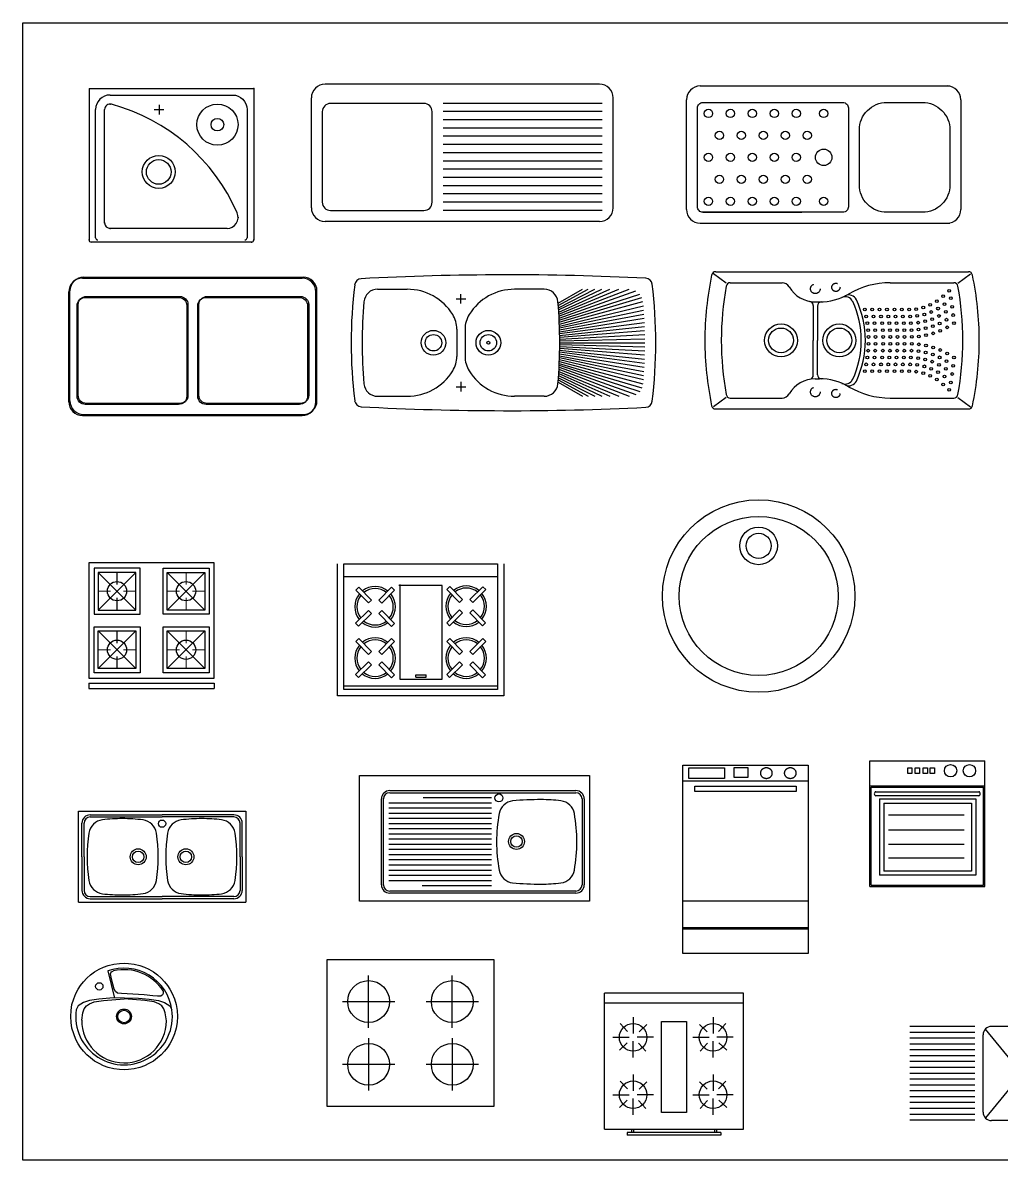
# Model space of a CAD drawing. Header units: millimetres. Extents: x 0.9 to 9.51, y 0.15 to 5.58.
# Drawn here: x 0.9 to 5.58, y 0.15 to 5.58 of the extents above; entities that cross this region are included whole.
import ezdxf

# ---------------------------------------------------------------- set-up
doc = ezdxf.new("R2010")
doc.units = ezdxf.units.MM
doc.linetypes.add('CACHE2', pattern=[0.1875, 0.125, -0.0625])

# ---------------------------------------------------------------- blocks, each defined once
blk = doc.blocks.new('A$C4BDF43E4')
for p, q in [((0, 0.435), (0.8, 0.435)), ((0, 0), (0, 0.435)), ((0.8, 0.435), (0.8, 0)), ((0.057, 0.418), (0.4, 0.418)), ((0.057, 0.408), (0.4, 0.408)), ((0.743, 0.418), (0.4, 0.418)), ((0.743, 0.408), (0.4, 0.408)), ((0.017, 0.2175), (0.017, 0.378)), ((0.027, 0.2175), (0.027, 0.378)), ((0.773, 0.2175), (0.773, 0.378)), ((0.783, 0.2175), (0.783, 0.378)), ((0.017, 0.2175), (0.017, 0.057)), ((0.027, 0.2175), (0.027, 0.057)), ((0.773, 0.2175), (0.773, 0.057)), ((0.783, 0.2175), (0.783, 0.057)), ((0, 0), (0.8, 0)), ((0.057, 0.027), (0.4, 0.027)), ((0.057, 0.017), (0.4, 0.017)), ((0.743, 0.027), (0.4, 0.027)), ((0.743, 0.017), (0.4, 0.017))]:
    blk.add_line(p, q)
for centre, radius in [((0.4, 0.3758), 0.0175), ((0.286, 0.2175), 0.038), ((0.286, 0.2175), 0.0275), ((0.514, 0.2175), 0.038), ((0.514, 0.2175), 0.0275)]:
    blk.add_circle(centre, radius)
for centre, radius, start, end in [((0.057, 0.378), 0.04, 90, 180), ((0.057, 0.378), 0.03, 90, 180), ((0.1248, 0.3196), 0.075, 97.2543, 171.3003), ((0.21, -0.35), 0.75, 90, 97.2543), ((0.21, -0.35), 0.75, 82.3964, 90), ((0.2993, 0.3191), 0.075, 8.654, 82.3964), ((0.5007, 0.3191), 0.075, 97.6036, 171.346), ((0.59, -0.35), 0.75, 90, 97.6036), ((0.59, -0.35), 0.75, 82.7457, 90), ((0.6752, 0.3196), 0.075, 8.6997, 82.7457), ((0.743, 0.378), 0.04, 0, 90), ((0.743, 0.378), 0.03, 0, 90), ((0.792, 0.2175), 0.75, 171.3003, 188.6997), ((-0.368, 0.2175), 0.75, 351.346, 8.654), ((1.168, 0.2175), 0.75, 171.346, 188.654), ((0.008, 0.2175), 0.75, 351.3003, 8.6997), ((0.057, 0.057), 0.04, 180, 270), ((0.057, 0.057), 0.03, 180, 270), ((0.1248, 0.1154), 0.075, 188.6997, 262.7457), ((0.2993, 0.1159), 0.075, 277.6036, 351.346), ((0.5007, 0.1159), 0.075, 188.654, 262.3964), ((0.6752, 0.1154), 0.075, 277.2543, 351.3003), ((0.743, 0.057), 0.03, 270, 0), ((0.743, 0.057), 0.04, 270, 0), ((0.21, 0.785), 0.75, 262.7457, 270), ((0.21, 0.785), 0.75, 270, 277.6036), ((0.59, 0.785), 0.75, 262.3964, 270), ((0.59, 0.785), 0.75, 270, 277.2543)]:
    blk.add_arc(centre, radius, start, end)
blk = doc.blocks.new('A$C4F380CA6')
for p, q in [((0, 0.6), (1.1, 0.6)), ((0, 0), (0, 0.6)), ((1.1, 0.6), (1.1, 0)), ((0.145, 0.528), (1.035, 0.528)), ((0.145, 0.518), (1.035, 0.518)), ((0.631, 0.4933), (0.3056, 0.4933)), ((0.105, 0.078), (0.105, 0.488)), ((0.115, 0.078), (0.115, 0.488)), ((0.631, 0.4685), (0.14, 0.4685)), ((0.631, 0.4438), (0.14, 0.4438)), ((1.065, 0.488), (1.065, 0.078)), ((1.075, 0.488), (1.075, 0.078)), ((0.631, 0.4191), (0.14, 0.4191)), ((0.631, 0.3943), (0.14, 0.3943)), ((0.631, 0.3696), (0.14, 0.3696)), ((0.631, 0.3448), (0.14, 0.3448)), ((0.631, 0.3201), (0.14, 0.3201)), ((0.631, 0.2954), (0.14, 0.2954)), ((0.631, 0.2706), (0.14, 0.2706)), ((0.631, 0.2459), (0.14, 0.2459)), ((0.631, 0.2212), (0.14, 0.2212)), ((0.631, 0.1964), (0.14, 0.1964)), ((0.631, 0.1717), (0.14, 0.1717)), ((0.631, 0.1469), (0.14, 0.1469)), ((0.631, 0.1222), (0.14, 0.1222)), ((0.631, 0.0975), (0.14, 0.0975)), ((0.631, 0.0727), (0.2999, 0.0727)), ((1.035, 0.048), (0.145, 0.048)), ((1.035, 0.038), (0.145, 0.038)), ((1.1, 0), (0, 0))]:
    blk.add_line(p, q)
for centre, radius in [((0.6671, 0.493), 0.019), ((0.751, 0.285), 0.038), ((0.751, 0.285), 0.0275)]:
    blk.add_circle(centre, radius)
for centre, radius, start, end in [((0.145, 0.488), 0.04, 90, 180), ((0.145, 0.488), 0.03, 90, 180), ((1.035, 0.488), 0.04, 0, 90), ((1.035, 0.488), 0.03, 0, 90), ((0.742, 0.4046), 0.075, 97.23, 169.6188), ((0.869, -1.0769), 1.5619, 89.9987, 95.0083), ((0.869, -0.265), 0.75, 82.77, 90), ((0.954, 0.4046), 0.075, 10.3812, 82.77), ((1.406, 0.283), 0.75, 169.6188, 180), ((0.29, 0.283), 0.75, 0, 10.3812), ((1.406, 0.283), 0.75, 180, 190.3812), ((0.29, 0.283), 0.75, 349.6188, 0), ((0.742, 0.1614), 0.075, 190.3812, 262.77), ((0.954, 0.1614), 0.075, 277.23, 349.6188), ((0.145, 0.078), 0.04, 180, 270), ((0.145, 0.078), 0.03, 180, 270), ((0.869, 1.6429), 1.5619, 264.9917, 270.0013), ((0.869, 0.831), 0.75, 270, 277.23), ((1.035, 0.078), 0.03, 270, 0), ((1.035, 0.078), 0.04, 270, 0)]:
    blk.add_arc(centre, radius, start, end)
blk = doc.blocks.new('A$C658E2B7B')
at = {"linetype": 'Continuous'}
for p, q in [((0, 0.9), (0.6, 0.9)), ((0, 0), (0, 0.9)), ((0.0287, 0.8375), (0.0287, 0.8876)), ((0.0287, 0.8876), (0.2001, 0.8876)), ((0.2001, 0.8876), (0.2001, 0.8375)), ((0.3728, 0.8702), (0.3723, 0.8687)), ((0.3734, 0.8717), (0.3728, 0.8702)), ((0.3741, 0.8731), (0.3734, 0.8717)), ((0.3749, 0.8745), (0.3741, 0.8731)), ((0.3758, 0.8759), (0.3749, 0.8745)), ((0.3768, 0.8772), (0.3758, 0.8759)), ((0.3779, 0.8784), (0.3768, 0.8772)), ((0.3791, 0.8796), (0.3779, 0.8784)), ((0.3804, 0.8807), (0.3791, 0.8796)), ((0.3817, 0.8818), (0.3804, 0.8807)), ((0.3832, 0.8827), (0.3817, 0.8818)), ((0.3846, 0.8836), (0.3832, 0.8827)), ((0.3862, 0.8844), (0.3846, 0.8836)), ((0.3878, 0.8851), (0.3862, 0.8844)), ((0.3894, 0.8857), (0.3878, 0.8851)), ((0.3911, 0.8863), (0.3894, 0.8857)), ((0.3928, 0.8867), (0.3911, 0.8863)), ((0.3946, 0.8871), (0.3928, 0.8867)), ((0.3964, 0.8873), (0.3946, 0.8871)), ((0.3982, 0.8875), (0.3964, 0.8873)), ((0.3999, 0.8875), (0.3982, 0.8875)), ((0.4017, 0.8875), (0.3999, 0.8875)), ((0.4035, 0.8873), (0.4017, 0.8875)), ((0.4053, 0.8871), (0.4035, 0.8873)), ((0.4071, 0.8867), (0.4053, 0.8871)), ((0.4088, 0.8863), (0.4071, 0.8867)), ((0.4105, 0.8857), (0.4088, 0.8863)), ((0.4121, 0.8851), (0.4105, 0.8857)), ((0.4137, 0.8844), (0.4121, 0.8851)), ((0.4153, 0.8836), (0.4137, 0.8844)), ((0.4167, 0.8827), (0.4153, 0.8836)), ((0.4182, 0.8818), (0.4167, 0.8827)), ((0.4195, 0.8807), (0.4182, 0.8818)), ((0.4208, 0.8796), (0.4195, 0.8807)), ((0.422, 0.8784), (0.4208, 0.8796)), ((0.4231, 0.8772), (0.422, 0.8784)), ((0.4241, 0.8759), (0.4231, 0.8772)), ((0.425, 0.8745), (0.4241, 0.8759)), ((0.4258, 0.8731), (0.425, 0.8745)), ((0.4265, 0.8717), (0.4258, 0.8731)), ((0.4271, 0.8702), (0.4265, 0.8717)), ((0.4276, 0.8687), (0.4271, 0.8702)), ((0.4871, 0.8702), (0.4866, 0.8687)), ((0.4877, 0.8717), (0.4871, 0.8702)), ((0.4885, 0.8731), (0.4877, 0.8717)), ((0.4893, 0.8745), (0.4885, 0.8731)), ((0.4902, 0.8759), (0.4893, 0.8745)), ((0.4912, 0.8772), (0.4902, 0.8759)), ((0.4923, 0.8784), (0.4912, 0.8772)), ((0.4935, 0.8796), (0.4923, 0.8784)), ((0.4948, 0.8807), (0.4935, 0.8796)), ((0.4961, 0.8818), (0.4948, 0.8807)), ((0.4975, 0.8827), (0.4961, 0.8818)), ((0.499, 0.8836), (0.4975, 0.8827)), ((0.5005, 0.8844), (0.499, 0.8836)), ((0.5021, 0.8851), (0.5005, 0.8844)), ((0.5038, 0.8857), (0.5021, 0.8851)), ((0.5055, 0.8863), (0.5038, 0.8857)), ((0.5072, 0.8867), (0.5055, 0.8863)), ((0.509, 0.8871), (0.5072, 0.8867)), ((0.5107, 0.8873), (0.509, 0.8871)), ((0.5125, 0.8875), (0.5107, 0.8873)), ((0.5143, 0.8875), (0.5125, 0.8875)), ((0.5161, 0.8875), (0.5143, 0.8875)), ((0.5179, 0.8873), (0.5161, 0.8875)), ((0.5197, 0.8871), (0.5179, 0.8873)), ((0.5214, 0.8867), (0.5197, 0.8871)), ((0.5231, 0.8863), (0.5214, 0.8867)), ((0.5248, 0.8857), (0.5231, 0.8863)), ((0.5265, 0.8851), (0.5248, 0.8857)), ((0.5281, 0.8844), (0.5265, 0.8851)), ((0.5296, 0.8836), (0.5281, 0.8844)), ((0.5311, 0.8827), (0.5296, 0.8836)), ((0.5325, 0.8818), (0.5311, 0.8827)), ((0.5339, 0.8807), (0.5325, 0.8818)), ((0.5351, 0.8796), (0.5339, 0.8807)), ((0.5363, 0.8784), (0.5351, 0.8796)), ((0.5374, 0.8772), (0.5363, 0.8784)), ((0.5384, 0.8759), (0.5374, 0.8772)), ((0.5393, 0.8745), (0.5384, 0.8759)), ((0.5402, 0.8731), (0.5393, 0.8745)), ((0.5409, 0.8717), (0.5402, 0.8731)), ((0.5415, 0.8702), (0.5409, 0.8717)), ((0.542, 0.8687), (0.5415, 0.8702)), ((0.6, 0.9), (0.6, 0)), ((0, 0.825), (0.6, 0.825)), ((0.2001, 0.8375), (0.0287, 0.8375)), ((0.3716, 0.8656), (0.3714, 0.8641)), ((0.3714, 0.8641), (0.3714, 0.8625)), ((0.3714, 0.8625), (0.3714, 0.8609)), ((0.3714, 0.8609), (0.3716, 0.8594)), ((0.3719, 0.8672), (0.3716, 0.8656)), ((0.3716, 0.8594), (0.3719, 0.8578)), ((0.3723, 0.8687), (0.3719, 0.8672)), ((0.3719, 0.8578), (0.3723, 0.8563)), ((0.3723, 0.8563), (0.3728, 0.8548)), ((0.3728, 0.8548), (0.3734, 0.8533)), ((0.3734, 0.8533), (0.3741, 0.8519)), ((0.3741, 0.8519), (0.3749, 0.8505)), ((0.3749, 0.8505), (0.3758, 0.8491)), ((0.3758, 0.8491), (0.3768, 0.8478)), ((0.3768, 0.8478), (0.3779, 0.8466)), ((0.3779, 0.8466), (0.3791, 0.8454)), ((0.3791, 0.8454), (0.3804, 0.8443)), ((0.3804, 0.8443), (0.3817, 0.8432)), ((0.3817, 0.8432), (0.3832, 0.8423)), ((0.3832, 0.8423), (0.3846, 0.8414)), ((0.3846, 0.8414), (0.3862, 0.8406)), ((0.3862, 0.8406), (0.3878, 0.8399)), ((0.3878, 0.8399), (0.3894, 0.8393)), ((0.3894, 0.8393), (0.3911, 0.8387)), ((0.3911, 0.8387), (0.3928, 0.8383)), ((0.3928, 0.8383), (0.3946, 0.8379)), ((0.3946, 0.8379), (0.3964, 0.8377)), ((0.3964, 0.8377), (0.3982, 0.8375)), ((0.3982, 0.8375), (0.3999, 0.8375)), ((0.3999, 0.8375), (0.4017, 0.8375)), ((0.4017, 0.8375), (0.4035, 0.8377)), ((0.4035, 0.8377), (0.4053, 0.8379)), ((0.4053, 0.8379), (0.4071, 0.8383)), ((0.4071, 0.8383), (0.4088, 0.8387)), ((0.4088, 0.8387), (0.4105, 0.8393)), ((0.4105, 0.8393), (0.4121, 0.8399)), ((0.4121, 0.8399), (0.4137, 0.8406)), ((0.4137, 0.8406), (0.4153, 0.8414)), ((0.4153, 0.8414), (0.4167, 0.8423)), ((0.4167, 0.8423), (0.4182, 0.8432)), ((0.4182, 0.8432), (0.4195, 0.8443)), ((0.4195, 0.8443), (0.4208, 0.8454)), ((0.4208, 0.8454), (0.422, 0.8466)), ((0.422, 0.8466), (0.4231, 0.8478)), ((0.4231, 0.8478), (0.4241, 0.8491)), ((0.4241, 0.8491), (0.425, 0.8505)), ((0.425, 0.8505), (0.4258, 0.8519)), ((0.4258, 0.8519), (0.4265, 0.8533)), ((0.4265, 0.8533), (0.4271, 0.8548)), ((0.4271, 0.8548), (0.4276, 0.8563)), ((0.428, 0.8672), (0.4276, 0.8687)), ((0.4276, 0.8563), (0.428, 0.8578)), ((0.4283, 0.8656), (0.428, 0.8672)), ((0.428, 0.8578), (0.4283, 0.8594)), ((0.4285, 0.8641), (0.4283, 0.8656)), ((0.4283, 0.8594), (0.4285, 0.8609)), ((0.4285, 0.8625), (0.4285, 0.8641)), ((0.4285, 0.8625), (0.4285, 0.8625)), ((0.4285, 0.8609), (0.4285, 0.8625)), ((0.4858, 0.8641), (0.4857, 0.8625)), ((0.4857, 0.8625), (0.4858, 0.8609)), ((0.486, 0.8656), (0.4858, 0.8641)), ((0.4858, 0.8609), (0.486, 0.8594)), ((0.4862, 0.8672), (0.486, 0.8656)), ((0.486, 0.8594), (0.4862, 0.8578)), ((0.4866, 0.8687), (0.4862, 0.8672)), ((0.4862, 0.8578), (0.4866, 0.8563)), ((0.4866, 0.8563), (0.4871, 0.8548)), ((0.4871, 0.8548), (0.4877, 0.8533)), ((0.4877, 0.8533), (0.4885, 0.8519)), ((0.4885, 0.8519), (0.4893, 0.8505)), ((0.4893, 0.8505), (0.4902, 0.8491)), ((0.4902, 0.8491), (0.4912, 0.8478)), ((0.4912, 0.8478), (0.4923, 0.8466)), ((0.4923, 0.8466), (0.4935, 0.8454)), ((0.4935, 0.8454), (0.4948, 0.8443)), ((0.4948, 0.8443), (0.4961, 0.8432)), ((0.4961, 0.8432), (0.4975, 0.8423)), ((0.4975, 0.8423), (0.499, 0.8414)), ((0.499, 0.8414), (0.5005, 0.8406)), ((0.5005, 0.8406), (0.5021, 0.8399)), ((0.5021, 0.8399), (0.5038, 0.8393)), ((0.5038, 0.8393), (0.5055, 0.8387)), ((0.5055, 0.8387), (0.5072, 0.8383)), ((0.5072, 0.8383), (0.509, 0.8379)), ((0.509, 0.8379), (0.5107, 0.8377)), ((0.5107, 0.8377), (0.5125, 0.8375)), ((0.5125, 0.8375), (0.5143, 0.8375)), ((0.5143, 0.8375), (0.5161, 0.8375)), ((0.5161, 0.8375), (0.5179, 0.8377)), ((0.5179, 0.8377), (0.5197, 0.8379)), ((0.5197, 0.8379), (0.5214, 0.8383)), ((0.5214, 0.8383), (0.5231, 0.8387)), ((0.5231, 0.8387), (0.5248, 0.8393)), ((0.5248, 0.8393), (0.5265, 0.8399)), ((0.5265, 0.8399), (0.5281, 0.8406)), ((0.5281, 0.8406), (0.5296, 0.8414)), ((0.5296, 0.8414), (0.5311, 0.8423)), ((0.5311, 0.8423), (0.5325, 0.8432)), ((0.5325, 0.8432), (0.5339, 0.8443)), ((0.5339, 0.8443), (0.5351, 0.8454)), ((0.5351, 0.8454), (0.5363, 0.8466)), ((0.5363, 0.8466), (0.5374, 0.8478)), ((0.5374, 0.8478), (0.5384, 0.8491)), ((0.5384, 0.8491), (0.5393, 0.8505)), ((0.5393, 0.8505), (0.5402, 0.8519)), ((0.5402, 0.8519), (0.5409, 0.8533)), ((0.5409, 0.8533), (0.5415, 0.8548)), ((0.5415, 0.8548), (0.542, 0.8563)), ((0.5424, 0.8672), (0.542, 0.8687)), ((0.542, 0.8563), (0.5424, 0.8578)), ((0.5426, 0.8656), (0.5424, 0.8672)), ((0.5424, 0.8578), (0.5426, 0.8594)), ((0.5428, 0.8641), (0.5426, 0.8656)), ((0.5426, 0.8594), (0.5428, 0.8609)), ((0.5429, 0.8625), (0.5428, 0.8641)), ((0.5428, 0.8609), (0.5429, 0.8625)), ((0.5429, 0.8625), (0.5429, 0.8625)), ((0.0572, 0.8), (0.5428, 0.8)), ((0.0572, 0.7751), (0.0572, 0.8)), ((0.5428, 0.7751), (0.0572, 0.7751)), ((0.5428, 0.8), (0.5428, 0.7751)), ((0.6, 0.25), (0, 0.25)), ((0, 0.125), (0.6, 0.125)), ((0, 0.1188), (0.6, 0.1188)), ((0.6, 0), (0, 0))]:
    blk.add_line(p, q, dxfattribs=at)
at = {"linetype": 'ByBlock'}
blk.add_lwpolyline([(0.2449, 0.8871), (0.2449, 0.8434), (0.3137, 0.8434), (0.3137, 0.8871)], close=True, dxfattribs=at)
blk = doc.blocks.new('A$C5C4F0ABC')
for p, q in [((0, 0.6), (0.55, 0.6)), ((0, 0), (0, 0.6)), ((0.55, 0), (0.55, 0.6)), ((0.1814, 0.5389), (0.1814, 0.567)), ((0.1814, 0.567), (0.2014, 0.567)), ((0.2014, 0.567), (0.2014, 0.5389)), ((0.2174, 0.5389), (0.2174, 0.567)), ((0.2174, 0.567), (0.2374, 0.567)), ((0.2374, 0.567), (0.2374, 0.5389)), ((0.2554, 0.5389), (0.2554, 0.567)), ((0.2554, 0.567), (0.2754, 0.567)), ((0.2754, 0.567), (0.2754, 0.5389)), ((0.2894, 0.567), (0.3095, 0.567)), ((0.2894, 0.5389), (0.2894, 0.567)), ((0.3095, 0.567), (0.3095, 0.5389)), ((0.2014, 0.5389), (0.1814, 0.5389)), ((0.2374, 0.5389), (0.2174, 0.5389)), ((0.2754, 0.5389), (0.2554, 0.5389)), ((0.3095, 0.5389), (0.2894, 0.5389)), ((0, 0.48), (0.55, 0.48)), ((0.006, 0.474), (0.544, 0.474)), ((0.006, 0.006), (0.006, 0.474)), ((0.0292, 0.4528), (0.5208, 0.4528)), ((0.544, 0.006), (0.544, 0.474)), ((0.5209, 0.4327), (0.0291, 0.4327)), ((0.0469, 0.418), (0.5071, 0.418)), ((0.0469, 0.418), (0.0469, 0.0533)), ((0.0669, 0.398), (0.4871, 0.398)), ((0.0669, 0.398), (0.0669, 0.0733)), ((0.4871, 0.398), (0.4871, 0.0733)), ((0.5071, 0.418), (0.5071, 0.0533)), ((0.0894, 0.3426), (0.4516, 0.3426)), ((0.0894, 0.2705), (0.4516, 0.2705)), ((0.0894, 0.2024), (0.4516, 0.2024)), ((0.0894, 0.1363), (0.4516, 0.1363)), ((0.4871, 0.0733), (0.0669, 0.0733)), ((0, 0), (0.55, 0)), ((0.006, 0.006), (0.544, 0.006)), ((0.5071, 0.0533), (0.0469, 0.0533))]:
    blk.add_line(p, q)
for centre in [(0.3866, 0.5531), (0.4767, 0.5531)]:
    blk.add_circle(centre, 0.0295)
for centre, start, end in [((0.0317, 0.4427), 103.7318, 255.3279), ((0.5183, 0.4427), 284.6721, 76.2682)]:
    blk.add_arc(centre, 0.0103, start, end)
blk = doc.blocks.new('A$C09433EBF')
for p, q in [((0.1772, 0.4727), (0.209, 0.3426)), ((0.1908, 0.458), (0.192, 0.4643)), ((0.1927, 0.4434), (0.1908, 0.458)), ((0.192, 0.4643), (0.1958, 0.4681)), ((0.2009, 0.4097), (0.1927, 0.4434)), ((0.1958, 0.4681), (0.2049, 0.4728)), ((0.2085, 0.3862), (0.2009, 0.4097)), ((0.2143, 0.3742), (0.2085, 0.3862)), ((0.0903, 0.3314), (0.0608, 0.3218)), ((0.1351, 0.3378), (0.0903, 0.3314)), ((0.1116, 0.3244), (0.1561, 0.3313)), ((0.1863, 0.3418), (0.1351, 0.3378)), ((0.1561, 0.3313), (0.255, 0.3389)), ((0.255, 0.3442), (0.1863, 0.3418)), ((0.2238, 0.3666), (0.2143, 0.3742)), ((0.2422, 0.364), (0.2238, 0.3666)), ((0.2968, 0.3621), (0.2422, 0.364)), ((0.255, 0.3442), (0.3237, 0.3418)), ((0.3539, 0.3313), (0.255, 0.3389)), ((0.3508, 0.3577), (0.2968, 0.3621)), ((0.3237, 0.3418), (0.3749, 0.3378)), ((0.3928, 0.3539), (0.3508, 0.3577)), ((0.3984, 0.3244), (0.3539, 0.3313)), ((0.3749, 0.3378), (0.4197, 0.3314)), ((0.4144, 0.3513), (0.3928, 0.3539)), ((0.4302, 0.352), (0.4144, 0.3513)), ((0.4197, 0.3314), (0.4492, 0.3218)), ((0.4385, 0.3583), (0.4302, 0.352)), ((0.4417, 0.3647), (0.4385, 0.3583)), ((0.442, 0.3773), (0.4417, 0.3647)), ((0.036, 0.3059), (0.026, 0.2868)), ((0.0608, 0.3218), (0.036, 0.3059)), ((0.0587, 0.2716), (0.0649, 0.2907)), ((0.0649, 0.2907), (0.0748, 0.3053)), ((0.0748, 0.3053), (0.0894, 0.316)), ((0.0894, 0.316), (0.1116, 0.3244)), ((0.4206, 0.316), (0.3984, 0.3244)), ((0.4352, 0.3053), (0.4206, 0.316)), ((0.4451, 0.2907), (0.4352, 0.3053)), ((0.4513, 0.2716), (0.4451, 0.2907)), ((0.4492, 0.3218), (0.474, 0.3059)), ((0.474, 0.3059), (0.484, 0.2868)), ((0.0528, 0.2379), (0.0587, 0.2716)), ((0.4579, 0.2335), (0.4513, 0.2716))]:
    blk.add_line(p, q)
blk.add_lwpolyline([(0.255, 0), (0.2332, 0.0013), (0.2062, 0.0048), (0.1797, 0.0111), (0.1567, 0.0197), (0.136, 0.0295), (0.1142, 0.0421), (0.0952, 0.0565), (0.0774, 0.072), (0.0613, 0.0892), (0.0475, 0.107), (0.036, 0.1243), (0.0251, 0.1449), (0.0142, 0.1714), (0.0061, 0.1984), (0.0015, 0.2259), (0, 0.255), (0.0015, 0.2841), (0.0061, 0.3116), (0.0142, 0.3386), (0.0251, 0.3651), (0.036, 0.3857), (0.0475, 0.403), (0.0613, 0.4208), (0.0774, 0.438), (0.0952, 0.4535), (0.1142, 0.4679), (0.136, 0.4805), (0.1567, 0.4903), (0.1797, 0.4989), (0.2062, 0.5052), (0.2332, 0.5087), (0.255, 0.51), (0.2768, 0.5087), (0.3038, 0.5052), (0.3303, 0.4989), (0.3533, 0.4903), (0.374, 0.4805), (0.3958, 0.4679), (0.4148, 0.4535), (0.4326, 0.438), (0.4487, 0.4208), (0.4625, 0.403), (0.474, 0.3857), (0.4849, 0.3651), (0.4958, 0.3386), (0.5039, 0.3116), (0.5085, 0.2841), (0.51, 0.255), (0.5085, 0.2259), (0.5039, 0.1984), (0.4958, 0.1714), (0.4849, 0.1449), (0.474, 0.1243), (0.4625, 0.107), (0.4487, 0.0892), (0.4326, 0.072), (0.4148, 0.0565), (0.3958, 0.0421), (0.374, 0.0295), (0.3533, 0.0197), (0.3303, 0.0111), (0.3038, 0.0048), (0.2768, 0.0013)], close=True)
for centre, radius in [((0.1368, 0.3989), 0.0175), ((0.255, 0.255), 0.0355), ((0.255, 0.255), 0.03)]:
    blk.add_circle(centre, radius)
for centre, radius, start, end in [((0.255, 0.255), 0.2312, 7.8934, 109.6727), ((0.255, 0.255), 0.2235, 33.1923, 102.9604), ((0.255, 0.255), 0.2312, 172.1052, 7.8948), ((0.2554, 0.2358), 0.2026, 179.4261, 359.3481)]:
    blk.add_arc(centre, radius, start, end)
blk = doc.blocks.new('ESTUF-00')
for p, q in [((-0.375, 0.375), (-0.375, -0.325)), ((0.425, 0.375), (-0.375, 0.375)), ((0.425, -0.325), (0.425, 0.375)), ((-0.175, 0.05), (-0.175, 0.3)), ((0.225, 0.05), (0.225, 0.3)), ((-0.3, 0.175), (-0.05, 0.175)), ((0.1, 0.175), (0.35, 0.175)), ((-0.175, 0), (-0.175, -0.25)), ((0.225, 0), (0.225, -0.25)), ((-0.3, -0.125), (-0.05, -0.125)), ((0.1, -0.125), (0.35, -0.125)), ((-0.375, -0.325), (0.425, -0.325))]:
    blk.add_line(p, q)
for centre in [(-0.175, 0.175), (0.225, 0.175), (-0.175, -0.125), (0.225, -0.125)]:
    blk.add_circle(centre, 0.1)
blk = doc.blocks.new('C2')
for p, q in [((0.31229, -0.0049), (-0.35117, -0.0049)), ((-0.35117, -0.65377), (-0.35117, -0.0049)), ((0.31229, -0.65377), (0.31229, -0.0049)), ((0.31229, -0.05171), (-0.35117, -0.05171)), ((-0.21496, -0.11877), (-0.21496, -0.1968)), ((0.1673, -0.11877), (0.1673, -0.1968)), ((-0.07875, -0.5743), (-0.07875, -0.14062)), ((-0.07875, -0.14062), (0.03988, -0.14062)), ((0.03988, -0.14062), (0.03988, -0.5743)), ((-0.24132, -0.18743), (-0.27647, -0.14998)), ((0.19366, -0.18743), (0.22881, -0.14998)), ((-0.18687, -0.18916), (-0.14942, -0.15401)), ((0.13921, -0.18916), (0.10175, -0.15401)), ((-0.31171, -0.21552), (-0.23369, -0.21552)), ((-0.11821, -0.21552), (-0.19624, -0.21552)), ((0.07054, -0.21552), (0.14857, -0.21552)), ((0.26405, -0.21552), (0.18602, -0.21552)), ((-0.21496, -0.31228), (-0.21496, -0.23425)), ((-0.21496, -0.31228), (-0.21496, -0.23425)), ((0.1673, -0.31228), (0.1673, -0.23425)), ((0.1673, -0.31228), (0.1673, -0.23425)), ((-0.24305, -0.24189), (-0.2805, -0.27704)), ((-0.1886, -0.24361), (-0.15345, -0.28107)), ((0.14093, -0.24361), (0.10578, -0.28107)), ((0.19539, -0.24189), (0.23284, -0.27704)), ((-0.21496, -0.39327), (-0.21496, -0.4713)), ((0.1673, -0.39327), (0.1673, -0.4713)), ((-0.24132, -0.46194), (-0.27647, -0.42448)), ((-0.18687, -0.46366), (-0.14942, -0.42851)), ((0.13921, -0.46366), (0.10175, -0.42851)), ((0.19366, -0.46194), (0.22881, -0.42448)), ((-0.31171, -0.49003), (-0.23369, -0.49003)), ((-0.11821, -0.49003), (-0.19624, -0.49003)), ((0.07054, -0.49003), (0.14857, -0.49003)), ((0.26405, -0.49003), (0.18602, -0.49003)), ((-0.21496, -0.58678), (-0.21496, -0.50875)), ((-0.21496, -0.58678), (-0.21496, -0.50875)), ((0.1673, -0.58678), (0.1673, -0.50875)), ((0.1673, -0.58678), (0.1673, -0.50875)), ((-0.24305, -0.51639), (-0.2805, -0.55154)), ((0.19539, -0.51639), (0.23284, -0.55154)), ((-0.1886, -0.51812), (-0.15345, -0.55557)), ((0.14093, -0.51812), (0.10578, -0.55557)), ((0.03988, -0.5743), (-0.07875, -0.5743)), ((-0.35117, -0.65377), (0.31229, -0.65377)), ((-0.22218, -0.65377), (-0.22218, -0.67069)), ((-0.21369, -0.65377), (-0.21369, -0.67069)), ((0.17481, -0.65377), (0.17481, -0.67069)), ((0.18331, -0.65377), (0.18331, -0.67069)), ((0.20454, -0.67069), (-0.24342, -0.67069)), ((-0.24342, -0.67069), (-0.24342, -0.68344)), ((0.20454, -0.67069), (0.20454, -0.68344)), ((0.20454, -0.68344), (-0.24342, -0.68344))]:
    blk.add_line(p, q)
for centre in [(-0.21496, -0.21552), (0.1673, -0.21552), (-0.21496, -0.49003), (0.1673, -0.49003)]:
    blk.add_circle(centre, 0.06591)
blk = doc.blocks.new('72427924')
at = {"xscale": 10, "zscale": 10}
blk.add_blockref('C2', (0.1963, -0.0111), dxfattribs=at)
blk = doc.blocks.new('ESTUFA4')
at = {"xscale": 0.1, "zscale": 0.1}
blk.add_blockref('72427924', (-0.0002, 0.016), dxfattribs=at)
blk = doc.blocks.new('ESTUF-02')
for p, q in [((-0.025, 0.3), (0, 0.3)), ((-0.025, -0.3), (-0.025, 0.3)), ((0, -0.3), (0, 0.3)), ((-0.555, 0.075), (-0.375, 0.255)), ((-0.375, 0.075), (-0.555, 0.255)), ((-0.095, 0.075), (-0.275, 0.255)), ((-0.275, 0.075), (-0.095, 0.255)), ((-0.375, -0.255), (-0.555, -0.075)), ((-0.555, -0.255), (-0.375, -0.075)), ((-0.095, -0.255), (-0.275, -0.075)), ((-0.275, -0.255), (-0.095, -0.075)), ((-0.025, -0.3), (0, -0.3))]:
    blk.add_line(p, q)
for points in [[(-0.6, -0.3), (-0.05, -0.3), (-0.05, 0.3), (-0.6, 0.3)], [(-0.355, 0.055), (-0.575, 0.055), (-0.575, 0.275), (-0.355, 0.275)], [(-0.075, 0.275), (-0.075, 0.055), (-0.295, 0.055), (-0.295, 0.275)], [(-0.375, 0.075), (-0.555, 0.075), (-0.555, 0.255), (-0.375, 0.255)], [(-0.095, 0.255), (-0.095, 0.075), (-0.275, 0.075), (-0.275, 0.255)], [(-0.575, -0.275), (-0.355, -0.275), (-0.355, -0.055), (-0.575, -0.055)], [(-0.555, -0.255), (-0.375, -0.255), (-0.375, -0.075), (-0.555, -0.075)], [(-0.075, -0.275), (-0.295, -0.275), (-0.295, -0.055), (-0.075, -0.055)], [(-0.095, -0.255), (-0.275, -0.255), (-0.275, -0.075), (-0.095, -0.075)]]:
    blk.add_lwpolyline(points, close=True)
at = {"const_width": 0.005}
for points in [[(-0.465, 0.255), (-0.465, 0.1959)], [(-0.185, 0.255), (-0.185, 0.1959)], [(-0.555, 0.165), (-0.4959, 0.165)], [(-0.375, 0.165), (-0.4341, 0.165)], [(-0.275, 0.165), (-0.2159, 0.165)], [(-0.095, 0.165), (-0.1541, 0.165)], [(-0.465, 0.075), (-0.465, 0.1341)], [(-0.185, 0.075), (-0.185, 0.1341)], [(-0.465, -0.075), (-0.465, -0.1341)], [(-0.185, -0.075), (-0.185, -0.1341)], [(-0.555, -0.165), (-0.4959, -0.165)], [(-0.375, -0.165), (-0.4341, -0.165)], [(-0.275, -0.165), (-0.2159, -0.165)], [(-0.095, -0.165), (-0.1541, -0.165)], [(-0.465, -0.255), (-0.465, -0.1959)], [(-0.185, -0.255), (-0.185, -0.1959)]]:
    blk.add_lwpolyline(points, dxfattribs=at)
for centre in [(-0.465, 0.165), (-0.185, 0.165), (-0.465, -0.165), (-0.185, -0.165)]:
    blk.add_circle(centre, 0.0461)
blk = doc.blocks.new('ESTUFA')
for p, q in [((-0.3974, 0.63), (0.3974, 0.63)), ((-0.3974, 0), (-0.3974, 0.63)), ((0.3974, 0.63), (0.3974, 0)), ((0.3674, 0.5827), (-0.3667, 0.5827)), ((-0.296, 0.5438), (-0.3103, 0.5298)), ((-0.296, 0.5438), (-0.2348, 0.4819)), ((0.1394, 0.5438), (0.1252, 0.5298)), ((0.1394, 0.5438), (0.2006, 0.4819)), ((-0.3103, 0.5298), (-0.2491, 0.4679)), ((-0.1381, 0.5434), (-0.1997, 0.4818)), ((-0.124, 0.5292), (-0.1855, 0.4677)), ((-0.1381, 0.5434), (-0.124, 0.5292)), ((-0.026, 0.5408), (-0.026, 0.5308)), ((0.024, 0.5408), (-0.026, 0.5408)), ((0.024, 0.5308), (-0.026, 0.5308)), ((0.024, 0.5408), (0.024, 0.5308)), ((0.1252, 0.5298), (0.1864, 0.4679)), ((0.2973, 0.5434), (0.2358, 0.4818)), ((0.3114, 0.5292), (0.2499, 0.4677)), ((0.2973, 0.5434), (0.3114, 0.5292)), ((-0.2348, 0.4819), (-0.2491, 0.4679)), ((-0.1997, 0.4818), (-0.1855, 0.4677)), ((0.2006, 0.4819), (0.1864, 0.4679)), ((0.2358, 0.4818), (0.2499, 0.4677)), ((-0.2492, 0.4323), (-0.3106, 0.3709)), ((-0.235, 0.4182), (-0.2965, 0.3568)), ((-0.2492, 0.4323), (-0.235, 0.4182)), ((-0.1856, 0.4321), (-0.1999, 0.4181)), ((-0.1999, 0.4181), (-0.1388, 0.3563)), ((-0.1856, 0.4321), (-0.1246, 0.3704)), ((0.1863, 0.4323), (0.1248, 0.3709)), ((0.2004, 0.4182), (0.139, 0.3568)), ((0.1863, 0.4323), (0.2004, 0.4182)), ((0.2498, 0.4321), (0.2356, 0.4181)), ((0.2356, 0.4181), (0.2966, 0.3563)), ((0.2498, 0.4321), (0.3109, 0.3704)), ((-0.3106, 0.3709), (-0.2965, 0.3568)), ((-0.1246, 0.3704), (-0.1388, 0.3563)), ((0.1248, 0.3709), (0.139, 0.3568)), ((0.3109, 0.3704), (0.2966, 0.3563)), ((-0.296, 0.2958), (-0.3103, 0.2818)), ((-0.3103, 0.2818), (-0.2491, 0.2199)), ((-0.296, 0.2958), (-0.2348, 0.2339)), ((-0.1381, 0.2954), (-0.1997, 0.2338)), ((-0.124, 0.2812), (-0.1855, 0.2197)), ((-0.1381, 0.2954), (-0.124, 0.2812)), ((0.1394, 0.2983), (0.1252, 0.2842)), ((0.1252, 0.2842), (0.1864, 0.2223)), ((0.1394, 0.2983), (0.2006, 0.2364)), ((0.2973, 0.2978), (0.2358, 0.2363)), ((0.3114, 0.2837), (0.2499, 0.2221)), ((0.2973, 0.2978), (0.3114, 0.2837)), ((-0.2348, 0.2339), (-0.2491, 0.2199)), ((-0.1997, 0.2338), (-0.1855, 0.2197)), ((0.2006, 0.2364), (0.1864, 0.2223)), ((0.2358, 0.2363), (0.2499, 0.2221)), ((-0.2492, 0.1843), (-0.3106, 0.1229)), ((-0.235, 0.1702), (-0.2965, 0.1088)), ((-0.2492, 0.1843), (-0.235, 0.1702)), ((-0.1856, 0.1842), (-0.1999, 0.1701)), ((-0.1999, 0.1701), (-0.1388, 0.1083)), ((-0.1856, 0.1842), (-0.1246, 0.1224)), ((0.1863, 0.1868), (0.1248, 0.1254)), ((0.2004, 0.1726), (0.139, 0.1112)), ((0.1863, 0.1868), (0.2004, 0.1726)), ((0.2498, 0.1866), (0.2356, 0.1725)), ((0.2356, 0.1725), (0.2966, 0.1108)), ((0.2498, 0.1866), (0.3109, 0.1248)), ((-0.3106, 0.1229), (-0.2965, 0.1088)), ((-0.1246, 0.1224), (-0.1388, 0.1083)), ((0.1248, 0.1254), (0.139, 0.1112)), ((0.3109, 0.1248), (0.2966, 0.1108)), ((0.3674, 0.0605), (-0.3667, 0.0605))]:
    blk.add_line(p, q)
blk.add_lwpolyline([(0.3674, 0.6), (0.3674, 0), (-0.3674, 0), (-0.3674, 0.6)], close=True)
blk.add_lwpolyline([(0.1, 0.0982), (0.1, 0.5508), (-0.102, 0.5508), (-0.102, 0.1023), (0.1041, 0.1023)])
for centre, radius, start, end in [((-0.2173, 0.4503), 0.097, 50.8151, 128.9224), ((0.2182, 0.4503), 0.097, 50.8151, 128.9224), ((-0.2173, 0.4503), 0.097, 140.7628, 219.1849), ((-0.2173, 0.4503), 0.087, 140.7628, 219.1849), ((-0.2173, 0.4503), 0.087, 50.8151, 128.9224), ((-0.2173, 0.4503), 0.087, 320.4059, 38.9747), ((-0.2173, 0.4503), 0.097, 320.4059, 38.9747), ((0.2182, 0.4503), 0.097, 140.7628, 219.1849), ((0.2182, 0.4503), 0.087, 141.4673, 218.5134), ((0.2182, 0.4503), 0.087, 51.4866, 128.2594), ((0.2182, 0.4503), 0.087, 321.0689, 38.2788), ((0.2182, 0.4503), 0.097, 320.4059, 38.9747), ((-0.2173, 0.4503), 0.087, 231.0253, 308.5655), ((0.2182, 0.4503), 0.087, 231.7212, 307.861), ((-0.2173, 0.4503), 0.097, 231.0253, 308.5655), ((0.2182, 0.4503), 0.097, 231.0253, 308.5655), ((-0.2173, 0.2024), 0.097, 50.8151, 128.9224), ((-0.2173, 0.2024), 0.087, 51.4866, 128.2594), ((0.2182, 0.2048), 0.097, 50.8151, 128.9224), ((0.2182, 0.2048), 0.087, 51.4866, 128.2594), ((-0.2173, 0.2024), 0.097, 140.7628, 219.1849), ((-0.2173, 0.2024), 0.087, 141.4673, 218.5134), ((-0.2173, 0.2024), 0.087, 321.0689, 38.2788), ((-0.2173, 0.2024), 0.097, 320.4059, 38.9747), ((0.2182, 0.2048), 0.097, 140.7628, 219.1849), ((0.2182, 0.2048), 0.087, 141.4673, 218.5134), ((0.2182, 0.2048), 0.087, 321.0689, 38.2788), ((0.2182, 0.2048), 0.097, 320.4059, 38.9747), ((-0.2173, 0.2024), 0.097, 231.0253, 308.5655), ((-0.2173, 0.2024), 0.087, 231.7212, 307.861), ((0.2182, 0.2048), 0.097, 231.0253, 308.5655), ((0.2182, 0.2048), 0.087, 231.7212, 307.861)]:
    blk.add_arc(centre, radius, start, end)
blk = doc.blocks.new('A$C794550F0')
for centre, radius in [((230, 230), 230), ((230, 230), 190), ((230, 350), 45), ((230, 350), 30)]:
    blk.add_circle(centre, radius)
blk = doc.blocks.new('A$C7CB454CC')
at = {"color": 7, "linetype": 'Continuous'}
for p, q in [((50, 500), (850, 500)), ((0, 50), (0, 450)), ((900, 50), (900, 450)), ((50, 0), (850, 0))]:
    blk.add_line(p, q, dxfattribs=at)
for points in [[(30, 70), (30, 400, -0.414214), (60, 430), (400, 430, -0.414214), (430, 400), (430, 70, -0.414214), (400, 40), (60, 40, -0.414214)], [(470, 70), (470, 400, -0.414214), (500, 430), (840, 430, -0.414214), (870, 400), (870, 70, -0.414214), (840, 40), (500, 40, -0.414214)]]:
    blk.add_lwpolyline(points, format="xyb", close=True, dxfattribs=at)
for centre, start, end in [((50, 450), 90, 180), ((850, 450), 0, 90), ((50, 50), 180, 270), ((850, 50), 270, 0)]:
    blk.add_arc(centre, 50, start, end, dxfattribs=at)
blk = doc.blocks.new('A$C6A7A6D4D')
for p, q in [((95.9, 442.1), (203.7, 442.1)), ((399.5, 389.6), (399.5, 424.6)), ((703.1, 442.1), (595.3, 442.1)), ((753.4, 390.9), (842.2, 442.1)), ((754.1, 382.7), (863.6, 442.1)), ((754.7, 374.6), (887.2, 442.1)), ((755.3, 366.8), (913.3, 442.1)), ((755.8, 359), (942.5, 442.1)), ((756.3, 351.4), (975.3, 442.1)), ((756.7, 344), (1012.5, 442.1)), ((757.1, 336.6), (1037.4, 435.9)), ((757.5, 329.4), (1051, 424.7)), ((382, 407.1), (417, 407.1)), ((757.8, 322.2), (1059.2, 411.5)), ((758.1, 315.1), (1062.9, 396.8)), ((758.4, 308.1), (1064.2, 381.5)), ((758.6, 301.2), (1065.3, 366.4)), ((758.8, 294.3), (1066.3, 351.3)), ((759, 287.5), (1067.1, 336.3)), ((384.5, 297.1), (384.5, 197.1)), ((414.5, 297.1), (414.5, 197.1)), ((759.2, 280.7), (1067.9, 321.3)), ((759.3, 273.9), (1068.5, 306.4)), ((759.4, 267.2), (1068.9, 291.6)), ((759.4, 260.5), (1069.2, 276.7)), ((759.5, 253.8), (1069.4, 261.9)), ((759.2, 213.6), (1067.9, 173)), ((759.3, 220.4), (1068.5, 187.9)), ((759.4, 233.8), (1069.2, 217.6)), ((759.4, 227.1), (1068.9, 202.7)), ((759.5, 247.1), (1069.5, 247.1)), ((759.5, 240.5), (1069.4, 232.4)), ((757.8, 172.1), (1059.2, 82.8)), ((758.1, 179.2), (1062.9, 97.5)), ((758.4, 186.2), (1064.2, 112.8)), ((758.6, 193.1), (1065.3, 127.9)), ((758.8, 200), (1066.3, 143)), ((759, 206.8), (1067.1, 158)), ((755.3, 127.5), (913.3, 52.1)), ((755.8, 135.3), (942.5, 52.1)), ((756.3, 142.9), (975.3, 52.1)), ((756.7, 150.3), (1012.5, 52.1)), ((757.1, 157.7), (1037.4, 58.4)), ((757.5, 164.9), (1051, 69.6)), ((382, 87.1), (417, 87.1)), ((399.5, 104.6), (399.5, 69.6)), ((753.4, 103.4), (842.2, 52.1)), ((754.1, 111.6), (863.6, 52.1)), ((754.7, 119.7), (887.2, 52.1)), ((95.9, 52.1), (203.7, 52.1)), ((703.1, 52.1), (595.3, 52.1))]:
    blk.add_line(p, q)
for centre, radius in [((299.5, 247.1), 45), ((499.5, 247.1), 45), ((299.5, 247.1), 30), ((499.5, 247.1), 30), ((499.5, 247.1), 5.5)]:
    blk.add_circle(centre, radius)
for centre, radius, start, end in [((1739.5, 247.1), 1740, 173.0328, 186.9672), ((37.1, 455.2), 25, 93.0865, 173.0328), ((574.2, -9505.4), 10000, 87.14215, 93.08647), ((1071.6, 457.2), 25, 7.0366, 87.1422), ((-630.5, 247.1), 1740, 352.9634, 7.0366), ((95.9, 392.1), 50, 90, 174.9584), ((203.7, 247.1), 195, 31.7569, 90), ((595.3, 247.1), 195, 90, 148.2431), ((703.1, 392.1), 50, 5.0416, 90), ((1739.5, 247.1), 1700, 174.9584, 185.0416), ((-940.5, 247.1), 1700, 354.9584, 5.0416), ((284.5, 297.1), 100, 0, 31.7569), ((514.5, 297.1), 100, 148.2431, 180), ((284.5, 197.1), 100, 328.2431, 0), ((514.5, 197.1), 100, 180, 211.7569), ((203.7, 247.1), 195, 270, 328.2431), ((595.3, 247.1), 195, 211.7569, 270), ((95.9, 102.1), 50, 185.0416, 270), ((703.1, 102.1), 50, 270, 354.9584), ((37.1, 39.1), 25, 186.9672, 266.9135), ((574.2, 9999.6), 10000, 266.91353, 272.85785), ((1071.6, 37.1), 25, 272.8578, 352.9634)]:
    blk.add_arc(centre, radius, start, end)
blk = doc.blocks.new('A$C65C51B6A')
for p, q in [((39.4, 500), (960.6, 500)), ((78.2, 458), (31.5, 492.3)), ((92.7, 460), (281.3, 460)), ((675.4, 460), (907.3, 460)), ((921.8, 458), (968.5, 492.3)), ((395, 377), (395, 250)), ((402.5, 390), (417.5, 390)), ((410, 375.1), (410, 250)), ((395, 123), (395, 250)), ((410, 124.9), (410, 250)), ((402.5, 110), (417.5, 110)), ((78.2, 42), (31.5, 7.7)), ((921.8, 42), (968.5, 7.7)), ((92.7, 40), (281.3, 40)), ((675.4, 40), (907.3, 40)), ((39.4, 0), (960.6, 0))]:
    blk.add_line(p, q)
at = {"linetype": 'CACHE2'}
for centre, radius in [((477.5, 443.3), 15), ((402.5, 438), 17.5), ((402.5, 62), 17.5), ((477.5, 56.7), 15)]:
    blk.add_circle(centre, radius, dxfattribs=at)
for centre, radius in [((868.6, 411.1), 5), ((890.3, 430.2), 5), ((796, 369.6), 5), ((821.1, 379), 5), ((845.3, 392.5), 5), ((873.7, 382), 5), ((896.7, 403.5), 5), ((901.5, 372.4), 5), ((582.8, 362.4), 5), ((588.1, 337.4), 5), ((609.9, 362.4), 5), ((614.8, 337.4), 5), ((636.5, 362.4), 5), ((641.9, 337.4), 5), ((663.6, 362.4), 5), ((668.5, 337.4), 5), ((690.6, 362.4), 5), ((695.1, 337.4), 5), ((717.4, 362.4), 5), ((721.6, 337.4), 5), ((744.1, 362.4), 5), ((748, 337.4), 5), ((770.4, 364.1), 5), ((774.1, 339.4), 5), ((799.8, 344.7), 5), ((825, 353.3), 5), ((828.1, 327.5), 5), ((849.7, 365.6), 5), ((853.1, 338.7), 5), ((877.7, 353.5), 5), ((905.2, 342.3), 5), ((277.5, 250), 60), ((277.5, 250), 45), ((490, 250), 60), ((490, 250), 45), ((592.1, 312.4), 5), ((594.8, 287.4), 5), ((618.5, 312.4), 5), ((620.9, 287.4), 5), ((645.9, 312.4), 5), ((648.5, 287.4), 5), ((672.2, 312.4), 5), ((674.6, 287.4), 5), ((698.5, 312.4), 5), ((700.7, 287.4), 5), ((724.7, 312.4), 5), ((726.8, 287.4), 5), ((750.9, 312.5), 5), ((752.9, 287.5), 5), ((776.9, 314.6), 5), ((778.9, 289.6), 5), ((802.7, 319.6), 5), ((804.6, 294.3), 5), ((830.3, 301.6), 5), ((855.6, 311.9), 5), ((857.2, 285.1), 5), ((880.6, 325.3), 5), ((882.7, 297.4), 5), ((907.8, 312.8), 5), ((596.1, 262.4), 5), ((622.1, 262.4), 5), ((649.8, 262.4), 5), ((675.9, 262.4), 5), ((701.9, 262.4), 5), ((727.9, 262.4), 5), ((753.9, 262.6), 5), ((779.8, 264.5), 5), ((805.8, 268.9), 5), ((831.6, 275.7), 5), ((594.8, 212.6), 5), ((596.1, 237.6), 5), ((620.9, 212.6), 5), ((622.1, 237.6), 5), ((648.5, 212.6), 5), ((649.8, 237.6), 5), ((674.6, 212.6), 5), ((675.9, 237.6), 5), ((700.7, 212.6), 5), ((701.9, 237.6), 5), ((726.8, 212.6), 5), ((727.9, 237.6), 5), ((752.9, 212.5), 5), ((753.9, 237.4), 5), ((778.9, 210.4), 5), ((779.8, 235.5), 5), ((804.6, 205.7), 5), ((805.8, 231.1), 5), ((831.6, 224.3), 5), ((857.2, 214.9), 5), ((882.7, 202.6), 5), ((588.1, 162.6), 5), ((592.1, 187.6), 5), ((614.8, 162.6), 5), ((618.5, 187.6), 5), ((641.9, 162.6), 5), ((645.9, 187.6), 5), ((668.5, 162.6), 5), ((672.2, 187.6), 5), ((695.1, 162.6), 5), ((698.5, 187.6), 5), ((721.6, 162.6), 5), ((724.7, 187.6), 5), ((748, 162.6), 5), ((750.9, 187.5), 5), ((776.9, 185.4), 5), ((802.7, 180.4), 5), ((828.1, 172.5), 5), ((830.3, 198.4), 5), ((853.1, 161.3), 5), ((855.6, 188.1), 5), ((880.6, 174.7), 5), ((907.8, 187.2), 5), ((582.8, 137.6), 5), ((609.9, 137.6), 5), ((636.5, 137.6), 5), ((663.6, 137.6), 5), ((690.6, 137.6), 5), ((717.4, 137.6), 5), ((744.1, 137.6), 5), ((770.4, 135.9), 5), ((774.1, 160.6), 5), ((796, 130.4), 5), ((799.8, 155.3), 5), ((821.1, 121), 5), ((825, 146.7), 5), ((849.7, 134.4), 5), ((877.7, 146.5), 5), ((901.5, 127.6), 5), ((905.2, 157.7), 5), ((845.3, 107.5), 5), ((868.6, 88.9), 5), ((873.7, 118), 5), ((896.7, 96.5), 5), ((890.3, 69.8), 5)]:
    blk.add_circle(centre, radius)
for centre, radius, start, end in [((39.4, 485), 15, 90, 168.1564), ((960.6, 485), 15, 11.8436, 90), ((1160, 250), 1160, 168.1564, 180), ((92.7, 445), 15, 90, 169.6463), ((281.3, 430), 30, 30, 90), ((675.4, 160), 300, 90, 120.3738), ((907.3, 445), 15, 10.3537, 90), ((-160, 250), 1160, 0, 11.8436), ((1160, 250), 1100, 169.6463, 180), ((402.5, 500), 110, 210, 270), ((417.5, 600), 210, 270, 300.3738), ((525, 385.4), 30, 24.9536, 116.6185), ((-160, 250), 1100, 349.6463, 10.3537), ((380, 377), 15, 0, 79.6302), ((425, 375.1), 15, 91.9102, 180), ((511.4, 379.1), 30, 24.9598, 113.037), ((234, 250), 336, 0, 24.9598), ((234, 250), 351, 0, 24.9536), ((1160, 250), 1160, 180, 191.8436), ((1160, 250), 1100, 180, 190.3537), ((234, 250), 336, 335.0402, 0), ((234, 250), 351, 335.0464, 0), ((-160, 250), 1160, 348.1564, 0), ((425, 124.9), 15, 180, 268.0898), ((402.5, 0), 110, 90, 150), ((380, 123), 15, 280.3698, 0), ((417.5, -100), 210, 59.6262, 90), ((511.4, 120.9), 30, 246.963, 335.0402), ((525, 114.6), 30, 243.3815, 335.0464), ((92.7, 55), 15, 190.3537, 270), ((281.3, 70), 30, 270, 330), ((675.4, 340), 300, 239.6262, 270), ((907.3, 55), 15, 270, 349.6463), ((39.4, 15), 15, 191.8436, 270), ((960.6, 15), 15, 270, 348.1564)]:
    blk.add_arc(centre, radius, start, end)
blk = doc.blocks.new('TARJA')
for p, q in [((-0.4502, 0.5238), (-0.7602, 0.5238)), ((-0.4502, 0.4958), (-0.7602, 0.4958)), ((-0.3996, 0.5129), (-0.2379, 0.3162)), ((-0.3702, 0.5258), (-0.0802, 0.5258)), ((-0.2125, 0.3162), (-0.0507, 0.5129)), ((0.0504, 0.5129), (0.2121, 0.3162)), ((0.0798, 0.5258), (0.3698, 0.5258)), ((0.2375, 0.3162), (0.3993, 0.5129)), ((0.4498, 0.5238), (0.7598, 0.5238)), ((0.4498, 0.4958), (0.7598, 0.4958)), ((-0.4502, 0.4678), (-0.7602, 0.4678)), ((-0.4502, 0.4398), (-0.7602, 0.4398)), ((-0.4102, 0.4858), (-0.4102, 0.1158)), ((-0.0402, 0.4858), (-0.0402, 0.171)), ((0.0398, 0.4858), (0.0398, 0.1158)), ((0.4098, 0.4858), (0.4098, 0.1158)), ((0.4498, 0.4678), (0.7598, 0.4678)), ((0.4498, 0.4398), (0.7598, 0.4398)), ((-0.4502, 0.4118), (-0.7602, 0.4118)), ((-0.4502, 0.3838), (-0.7602, 0.3838)), ((0.4498, 0.4118), (0.7598, 0.4118)), ((0.4498, 0.3838), (0.7598, 0.3838)), ((-0.4502, 0.3558), (-0.7602, 0.3558)), ((-0.4502, 0.3278), (-0.7602, 0.3278)), ((-0.0135, 0.0458), (-0.1404, 0.339)), ((0.0096, 0.0562), (-0.1173, 0.3493)), ((0.4498, 0.3558), (0.7598, 0.3558)), ((0.4498, 0.3278), (0.7598, 0.3278)), ((-0.4502, 0.2998), (-0.7602, 0.2998)), ((-0.3996, 0.0887), (-0.2379, 0.2853)), ((-0.2125, 0.2853), (-0.0507, 0.0887)), ((0.0504, 0.0887), (0.2121, 0.2853)), ((0.2375, 0.2853), (0.3993, 0.0887)), ((0.4498, 0.2998), (0.7598, 0.2998)), ((-0.4502, 0.2718), (-0.7602, 0.2718)), ((-0.4502, 0.2438), (-0.7602, 0.2438)), ((0.4498, 0.2718), (0.7598, 0.2718)), ((0.4498, 0.2438), (0.7598, 0.2438)), ((-0.4502, 0.2158), (-0.7602, 0.2158)), ((-0.4502, 0.1878), (-0.7602, 0.1878)), ((0.4498, 0.2158), (0.7598, 0.2158)), ((0.4498, 0.1878), (0.7598, 0.1878)), ((-0.4502, 0.1598), (-0.7602, 0.1598)), ((-0.4502, 0.1318), (-0.7602, 0.1318)), ((0.4498, 0.1598), (0.7598, 0.1598)), ((0.4498, 0.1318), (0.7598, 0.1318)), ((-0.4502, 0.1038), (-0.7602, 0.1038)), ((-0.4502, 0.0758), (-0.7602, 0.0758)), ((-0.3702, 0.0758), (-0.0802, 0.0758)), ((0.0798, 0.0758), (0.3698, 0.0758)), ((0.4498, 0.1038), (0.7598, 0.1038)), ((0.4498, 0.0758), (0.7598, 0.0758))]:
    blk.add_line(p, q)
for centre, radius in [((-0.2252, 0.3008), 0.02), ((0.2248, 0.3008), 0.02), ((-0.0714, 0.0305), 0.0289), ((0.0714, 0.0273), 0.0289)]:
    blk.add_circle(centre, radius)
for centre, radius, start, end in [((-0.3702, 0.4858), 0.04, 89.9999, 179.9999), ((-0.0802, 0.4858), 0.04, 359.9999, 89.9999), ((0.0798, 0.4858), 0.04, 89.9999, 179.9999), ((0.3698, 0.4858), 0.04, 359.9999, 89.9999), ((-0.1303, 0.3479), 0.0134, 3.3944, 221.8621), ((-0.3702, 0.1158), 0.04, 179.9999, 269.9999), ((-0.0802, 0.1158), 0.04, 269.9999, 350.0333), ((0.0798, 0.1158), 0.04, 179.9999, 269.9999), ((0.3698, 0.1158), 0.04, 269.9999, 359.9999), ((-0.0002, 0.047), 0.0134, 184.9182, 43.3859)]:
    blk.add_arc(centre, radius, start, end)
blk = doc.blocks.new('A$C68E158E9')
for p, q in [((0, 560), (0, 8)), ((0, 560), (600, 560)), ((600, 560), (600, 8)), ((255, 500.5), (255, 465.5)), ((24, 16), (24, 483)), ((57, 70), (57, 483)), ((237.5, 483), (272.5, 483)), ((503, 50), (77, 50)), ((592, 0), (8, 0))]:
    blk.add_line(p, q)
blk.add_lwpolyline([(77, 536), (523, 536, -0.414214), (576, 483), (576, 16)], format="xyb")
for centre, radius in [((468, 428), 75), ((468, 428), 23), ((254.1, 255.8), 60), ((254.1, 255.8), 45)]:
    blk.add_circle(centre, radius)
for centre, radius, start, end in [((77, 483), 53, 90, 180), ((77, 483), 20, 74.8848, 180), ((-102.3, -172.9), 700, 23.5121, 74.7158), ((503, 90), 40, 270, 24.1078), ((77, 70), 20, 180, 270), ((8, 8), 8, 180, 270), ((32, 16), 8, 180, 270), ((568, 16), 8, 270, 0), ((592, 8), 8, 270, 0)]:
    blk.add_arc(centre, radius, start, end)
at = {"linetype": 'ByBlock'}
for p in [(600, 560), (77, 503), (543, 90), (57, 70), (77, 50), (0, 8), (600, 8), (592, 0)]:
    blk.add_point(p, dxfattribs=at)
blk = doc.blocks.new('A$C15DA580C')
at = {"color": 7, "linetype": 'Continuous'}
for p, q in [((440, 500), (50, 500)), ((1050, 500), (440, 500)), ((0, 50), (0, 450)), ((1060, 430), (480, 430)), ((1100, 50), (1100, 450)), ((1060, 400), (480, 400)), ((1060, 370), (480, 370)), ((1060, 340), (480, 340)), ((1060, 310), (480, 310)), ((1060, 280), (480, 280)), ((1060, 250), (480, 250)), ((1060, 220), (480, 220)), ((1060, 190), (480, 190)), ((1060, 160), (480, 160)), ((1060, 130), (480, 130)), ((1060, 100), (480, 100)), ((1060, 70), (480, 70)), ((1060, 40), (480, 40)), ((440, 0), (50, 0)), ((1050, 0), (440, 0))]:
    blk.add_line(p, q, dxfattribs=at)
blk.add_lwpolyline([(440, 70), (440, 400, 0.414214), (410, 430), (70, 430, 0.414214), (40, 400), (40, 70, 0.414214), (70, 40), (410, 40, 0.414214)], format="xyb", close=True, dxfattribs=at)
for centre, start, end in [((50, 450), 90, 180), ((1050, 450), 0, 90), ((50, 50), 180, 270), ((1050, 50), 270, 0)]:
    blk.add_arc(centre, 50, start, end, dxfattribs=at)
blk = doc.blocks.new('A$C6402630E')
at = {"color": 7, "linetype": 'Continuous'}
for p, q in [((50, 500), (760, 500)), ((760, 500), (960, 500)), ((0, 50), (0, 450)), ((1000, 450), (1000, 50)), ((60, 40), (420, 40)), ((50, 0), (760, 0)), ((760, 0), (960, 0))]:
    blk.add_line(p, q, dxfattribs=at)
for points in [[(570, 40), (60, 40, -0.414214), (40, 60), (40, 420, -0.414214), (60, 440), (570, 440)], [(450, 440), (570, 440, -0.414214), (590, 420), (590, 60, -0.414214), (570, 40), (450, 40)]]:
    blk.add_lwpolyline(points, format="xyb", dxfattribs=at)
blk.add_lwpolyline([(630, 140), (630, 340, -0.414214), (730, 440), (860, 440, -0.414214), (960, 340), (960, 140, -0.414214), (860, 40), (730, 40, -0.414214)], format="xyb", close=True, dxfattribs=at)
for centre, radius in [((80, 400), 15), ((160, 400), 15), ((240, 400), 15), ((320, 400), 15), ((400, 400), 15), ((500, 400), 15), ((120, 320), 15), ((200, 320), 15), ((280, 320), 15), ((360, 320), 15), ((440, 320), 15), ((80, 240), 15), ((160, 240), 15), ((240, 240), 15), ((320, 240), 15), ((400, 240), 15), ((500, 240), 30), ((120, 160), 15), ((200, 160), 15), ((280, 160), 15), ((360, 160), 15), ((440, 160), 15), ((80, 80), 15), ((160, 80), 15), ((240, 80), 15), ((320, 80), 15), ((400, 80), 15), ((500, 80), 15)]:
    blk.add_circle(centre, radius, dxfattribs=at)
for centre, start, end in [((50, 450), 90, 180), ((950, 450), 0, 90), ((50, 50), 180, 270), ((950, 50), 270, 0)]:
    blk.add_arc(centre, 50, start, end, dxfattribs=at)

msp = doc.modelspace()

# ---------------------------------------------------------------- linework, layer by layer
msp.add_lwpolyline([(0.9045, 5.5843), (9.5112, 5.5843), (9.5112, 0.1476), (0.9045, 0.1476)], close=True)

# ---------------------------------------------------------------- block references
at = {"color": 7, "linetype": 'Continuous', "xscale": 0.001312038756537886, "yscale": 0.001312038756537886, "zscale": 0.001312038756537886}
for name, p in [('A$C15DA580C', (2.2843, 4.6347)), ('A$C6402630E', (4.0779, 4.626)), ('A$C7CB454CC', (1.1248, 3.7075)), ('A$C7CB454CC', (1.1303, 3.7123))]:
    msp.add_blockref(name, p, dxfattribs=at)
for name, p, xscale, yscale, zscale in [('A$C68E158E9', (1.2214, 4.5357), 0.001312038756537886, 0.001312038756537886, 0.001312038756537886), ('A$C6A7A6D4D', (2.4753, 3.7306), 0.001312038756537886, 0.001312038756537886, 0.001312038756537886), ('A$C65C51B6A', (4.1657, 3.7382), 0.001312038756537886, 0.001312038756537886, 0.001312038756537886), ('A$C794550F0', (3.9628, 2.3841), 0.002, 0.002, 0.002)]:
    msp.add_blockref(name, p, dxfattribs=dict(xscale=xscale, yscale=yscale, zscale=zscale))
for name, p, rotation in [('ESTUF-02', (1.5202, 2.4024), 270), ('ESTUFA', (2.8073, 2.9977), 180), ('TARJA', (5.906, 0.8627), 180)]:
    msp.add_blockref(name, p, dxfattribs=dict(rotation=rotation))
at = {"linetype": 'Continuous'}
msp.add_blockref('A$C658E2B7B', (4.0598, 1.1353), dxfattribs=at)
for name, p in [('A$C5C4F0ABC', (4.9541, 1.4564)), ('A$C4F380CA6', (2.514, 1.3863)), ('A$C4BDF43E4', (1.1706, 1.3805)), ('A$C09433EBF', (1.1338, 0.5798)), ('ESTUF-00', (2.733, 0.7312)), ('ESTUFA4', (4.0183, 0.9458))]:
    msp.add_blockref(name, p)

doc.saveas('drawing.dxf')
